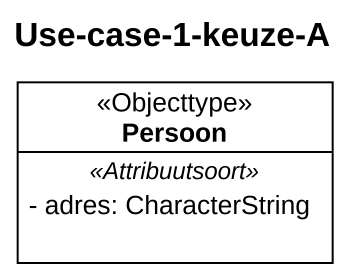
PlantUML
@startuml
title Use-case-1-keuze-A
hide circle
hide empty members
skinparam classAttributeIconSize 0
class Persoon <<Objecttype>> {
  .. <<Attribuutsoort>> ..
  - adres: CharacterString
}
@enduml
